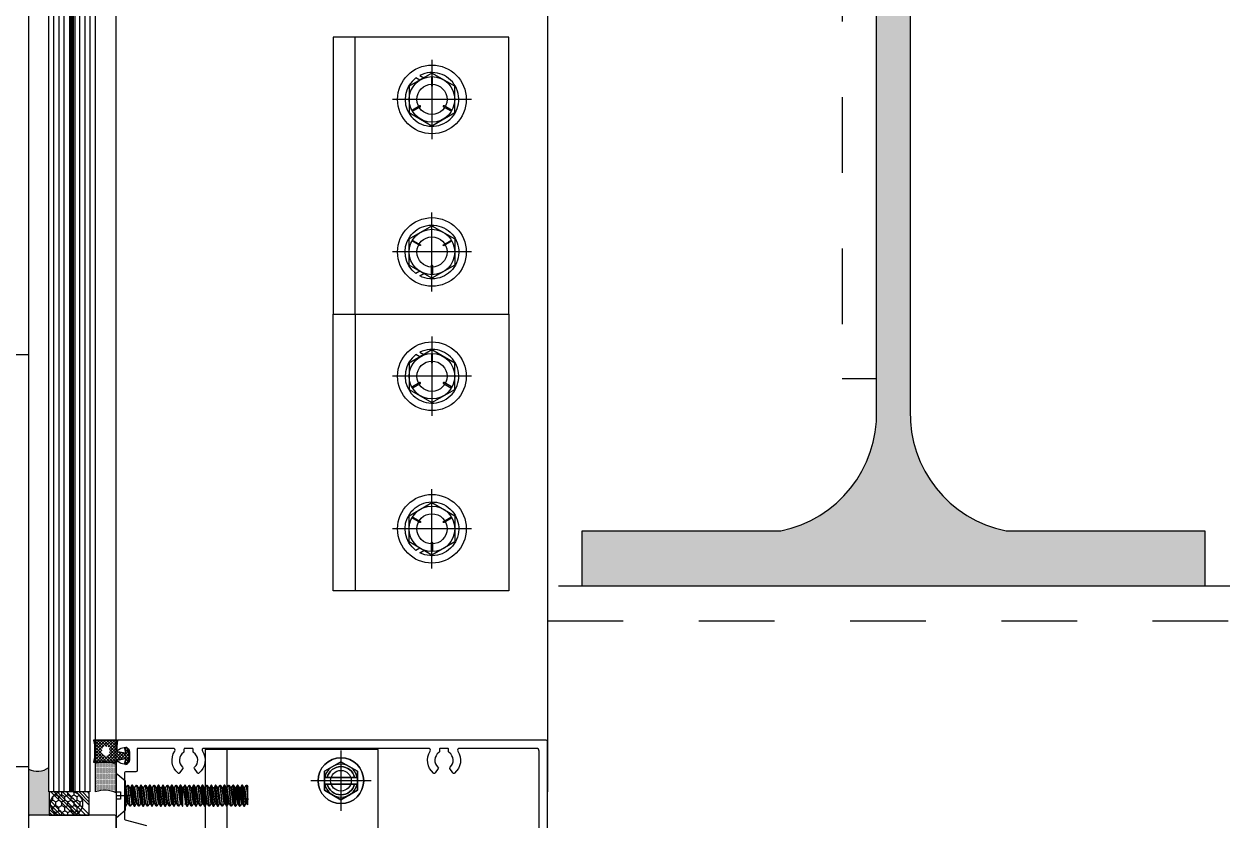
# Model space of a CAD drawing. Header units: millimetres. Extents: x -101 to 3415, y -52 to 1366.
# Drawn here: x 226.259 to 227.843, y 160.639 to 161.691 of the extents above; entities that cross this region are included whole.
import ezdxf

# ---------------------------------------------------------------- set-up
doc = ezdxf.new("R2010")
doc.units = ezdxf.units.MM
doc.set_wipeout_variables(frame=1)
doc.linetypes.add('OCULTA2', pattern=[0.30000000000000004, 0.2, -0.1])
for name, color, linetype in [('00_ARQ', 8, 'Continuous'), ('A-CANCELERIA', 2, 'Continuous'), ('A-ESTRUCTURA', 6, 'Continuous')]:
    doc.layers.add(name, color=color, linetype=linetype)

# ---------------------------------------------------------------- blocks, each defined once
blk = doc.blocks.new('A$C4DC86443')
at = {"layer": 'A-ESTRUCTURA', "color": 8, "linetype": 'OCULTA2', "ltscale": 0.1}
for points in [[(0.004850000000004684, -0.3530000000000101), (0.004850000000004684, -0.05300000000001009), (0.0148500000000098, -0.05300000000001009), (0.0148500000000098, -0.3530000000000101)], [(-0.1000000000000085, -0.413), (0.1000000000000085, -0.413), (0.1000000000000085, -0.423), (-0.1000000000000085, -0.423)]]:
    blk.add_lwpolyline(points, close=True, dxfattribs=at)
blk = doc.blocks.new('AUDIT_I_220507212152-0')
at = {"layer": 'A-CANCELERIA'}
h = blk.add_hatch(dxfattribs=at)
h.set_pattern_fill('ANSI37', color=256, scale=0.0001999999999974023, angle=-90.00000000000001, style=0)
h.set_pattern_definition([(45.00000000000001, (250.76029820871, -51.66242761455995), (0.0004490128060476256, -0.0004490128060476256), []), (315, (250.76029820871, -51.66242761455995), (-0.0004490128060476256, -0.0004490128060476256), [])])
edge = h.paths.add_edge_path()
edge.add_line((282.3270639392422, -57.14865477431705), (282.3272671392422, -57.15043277431703))
edge.add_line((282.3272671392422, -57.150432774317), (282.3272671392422, -57.15164492880733))
edge.add_arc((282.3268861392421, -57.15164492880736), 0.000380999999994682, 281.39988778879234, 359.99999999986323, ccw=False)
edge.add_line((282.3269614459573, -57.15201841227237), (282.3247601405972, -57.15246226880534))
edge.add_arc((282.3247350383588, -57.15233777431699), 0.0001269999999980112, 165.3678343818758, 281.3998877891481, ccw=False)
edge.add_line((282.3246121572853, -57.15230569251851), (282.3248936467103, -57.15122751971246))
edge.add_arc((282.32452500349, -57.151131274317), 0.0003809999999947416, 345.3678343822813, 525.3678343821576)
edge.add_line((282.3241563602696, -57.15103502892156), (282.323584139242, -57.15322677431696))
edge.add_line((282.3235841392421, -57.15322677431699), (282.3241563602697, -57.15541851971243))
edge.add_arc((282.32452500349, -57.15532227431693), 0.0003809999999951913, 194.6321656178423, 374.63216561771)
edge.add_line((282.3248936467103, -57.15522602892149), (282.3246121572854, -57.15414785611544))
edge.add_arc((282.3247350383588, -57.15411577431696), 0.0001269999999979441, 78.60011221103349, 194.6321656173303, ccw=False)
edge.add_line((282.3247601405972, -57.15399127982865), (282.3269614459573, -57.15443513636161))
edge.add_arc((282.3268861392421, -57.15480861982662), 0.0003809999999945206, 360, 438.60011221118066, ccw=False)
edge.add_line((282.3272671392422, -57.15480861982662), (282.3272671392422, -57.15500477431696))
edge.add_line((282.3272671392422, -57.15500477431694), (282.3336171404256, -57.15500477431694))
edge.add_line((282.3336171404255, -57.15500477431694), (282.3336171404255, -57.15322677984021))
edge.add_line((282.3336171392421, -57.15322677431699), (282.3336171392421, -57.15043277431703))
edge.add_line((282.3336171404255, -57.150432774317), (282.3336171404255, -57.14865477431702))
edge.add_line((282.3336171404255, -57.14865477431705), (282.3270639392421, -57.14865477431705))
edge = h.paths.add_edge_path(flags=16)
edge.add_line((282.331585139242, -57.15157577431701), (282.331585139242, -57.15208377431701))
edge.add_arc((282.330442139242, -57.15208377431698), 0.00114299999998541, 180, 360, ccw=False)
edge.add_line((282.329299139242, -57.15208377431698), (282.329299139242, -57.15157577431698))
edge.add_arc((282.330442139242, -57.15157577431701), 0.001142999999985183, 0, 180, ccw=False)

msp = doc.modelspace()

# ---------------------------------------------------------------- hatches: boundary and pattern name
at = {"layer": '00_ARQ'}
h = msp.add_hatch(dxfattribs=at)
h.set_pattern_fill('PLASTI', color=9, scale=0.2286459215875386)
h.set_pattern_definition([(0, (-3488.395460651146, -6.623347380706074), (0, 1.451901602080869), []), (0, (-3488.395460651146, -6.441859680445821), (0, 1.451901602080869), []), (0, (-3488.395460651146, -6.260371980186391), (0, 1.451901602080869), []), (0, (-3488.395460651146, -5.715908879404809), (0, 1.451901602080869), [])])
edge = h.paths.add_edge_path()
edge.add_line((226.264863185037, 169.1230504401843), (226.2648633632448, 80.53740597466133))
edge.add_line((226.2648633632448, 80.53740597466133), (213.917933543058, 80.53740597434918))
edge.add_line((213.917933543058, 80.53740597434918), (213.9179334248256, 179.9983814496445))
edge.add_line((213.9179334248256, 179.9983814496445), (255.1870279724881, 179.9983814496445))
edge.add_line((255.1870279724881, 179.9983814496445), (255.1870279724881, 163.5358751338373))
edge.add_line((255.1870279724881, 163.5358751338373), (242.2387789263361, 163.535875095341))
edge.add_line((242.2387789263361, 163.535875095341), (242.2387789263361, 175.3340046492597))
edge.add_line((242.2387789263361, 175.3340046492597), (234.0075257491843, 175.3340046492588))
edge.add_line((234.0075257491843, 175.3340046492588), (234.0075257491843, 163.535875095341))
edge.add_line((234.0075257491843, 163.535875095341), (227.23491947146, 163.5358742858918))
edge.add_line((227.23491947146, 163.5358742858918), (227.2349194471125, 163.7409483788618))
edge.add_line((227.2349194471125, 163.7409483788618), (226.9508009497627, 163.7409483788972))
edge.add_line((226.9508009497627, 163.7409483788972), (226.9508009497627, 169.1157337706937))
edge.add_line((226.9508009497627, 169.1157337706937), (227.002392721976, 169.1157337706937))
edge.add_arc((227.0023927219756, 169.1111608522638), 0.004572918429943229, 38.45059877829539, 89.99999999501449, ccw=False)
edge.add_line((227.0059739783809, 169.1140044741666), (227.1182459832772, 168.9099982576534))
edge.add_arc((227.1212533024272, 168.9116532942308), 0.003432654154160998, 208.8255805424185, 279.6250182301404)
edge.add_line((227.1218272396837, 168.9082689611255), (227.1886321916629, 168.9082689611255))
edge.add_line((227.1886321916629, 168.9082689611255), (227.1886321916629, 168.9155856306161))
edge.add_line((227.1886321916629, 168.9155856306161), (227.1253602710277, 168.9155856306161))
edge.add_arc((227.1253602710269, 168.9201585490485), 0.004572918432387496, 218.450598806381, 270.00000000997096, ccw=False)
edge.add_line((227.1217790146211, 168.9173149271424), (227.0095070097232, 169.1213211436581))
edge.add_arc((227.0064996905765, 169.119666107083), 0.003432654150171312, 28.82558053358185, 99.62501824054763)
edge.add_line((227.00592575332, 169.1230504401843), (226.264863185037, 169.1230504396803))
h = msp.add_hatch(dxfattribs=at)
h.set_pattern_fill('DOTS', color=9, scale=0.1234505390398564, style=0)
h.set_pattern_definition([(270, (359.6272153526572, 174.2029274687937), (-0.000653355720927905, -0.0003266778604639525), [0, -0.0006533557209279045])])
edge = h.paths.add_edge_path()
edge.add_line((226.2921074237062, 160.6756086080944), (226.291471508735, 160.6756114927651))
edge.add_line((226.2914715087336, 160.6756114927645), (226.2914715087336, 160.6918499937556))
edge.add_line((226.2914715087336, 160.6918499937561), (226.2914715087336, 160.7080884947472))
edge.add_ellipse((226.2764012014143, 160.7277684450925), major_axis=(-0.01752733020673052, 0.0175273302067305), ratio=0.9999999999978817, start_angle=107.25973724827799, end_angle=172.4437937231068, ccw=False)
edge.add_line((226.264863561812, 160.7058299519622), (226.2648631850356, 160.6447488556389))
edge.add_line((226.264863185037, 160.6447488556395), (226.2913798806829, 160.6447488556395))
edge.add_line((226.291379880684, 160.6447488556395), (226.2921074237065, 160.6756086080944))
h = msp.add_hatch(dxfattribs=at)
h.set_pattern_fill('DOTS', color=9, scale=0.0004572918431691373, style=0)
h.set_pattern_definition([(180, (359.6272153526572, 169.0992728426251), (-0.0003629754005155028, 0.0007259508010310053), [0, -0.0007259508010310056])])
edge = h.paths.add_edge_path()
edge.add_ellipse((226.3657652632752, 160.6793404561971), major_axis=(-0.02549881139172573, 0.02549881139172571), ratio=0.9999999999909094, start_angle=-69.66516546327114, end_angle=-51.46725378166754)
edge.add_line((226.3698269797853, 160.715171744532), (226.3617035467675, 160.715171744532))
edge.add_ellipse((226.3657652632752, 160.6793404561971), major_axis=(-0.02549881139118176, 0.02549881139118176), ratio=0.9999999999814314, start_angle=-38.53274621911055, end_angle=-24.77257608018614)
edge.add_line((226.3532973491021, 160.7131772687078), (226.3532973491021, 160.6756114927651))
edge.add_ellipse((226.3657652632752, 160.6417746802546), major_axis=(-0.02549881139106437, 0.02549881139106436), ratio=0.999999999999794, start_angle=290.33483453650695, end_angle=335.2274239205533, ccw=False)
edge.add_line((226.3808139485471, 160.6745453353644), (226.3808139485471, 160.7121111113071))
h = msp.add_hatch(dxfattribs=at)
h.set_pattern_fill('CALZAS', color=9, scale=0.1234505390398564, style=0)
h.set_pattern_definition([(135, (366.2342295572031, 154.5680367448063), (0.01662926188292936, 0.01662926188292935), [0.1234505390398564, -0.03086263475996409, 0.06172526951992818, -0.03086263475996409]), (135, (366.2363082149099, 154.5701154025139), (0.01662926188292936, 0.01662926188292935), [0.1543131737998204, -0.03086263475996409, 0.03086263475996409, -0.03086263475996409]), (135, (366.2383868726182, 154.5721940602215), (0.01662926188292936, 0.01662926188292935), [0.09258790427989226, -0.007715658689991023, 0.01543131737998205, -0.007715658689991023]), (135, (366.2419604175921, 154.5757676051961), (0.01662926188292936, 0.01662926188292935), [0.2469010780797127, -0.007715658689991023]), (135, (366.2446228457386, 154.5784300333435), (0.01662926188292936, 0.01662926188292935), [0.06172526951992818, -0.001234505390398564, 0, -0.001234505390398564, 0, -0.001234505390398564])])
h.paths.add_polyline_path([(226.3451541407119, 160.6756114927646), (226.2921074367918, 160.6756114927646), (226.291967436087, 160.644748858005), (226.3451541407119, 160.644748858005)])
h = msp.add_hatch(dxfattribs=at)
h.set_pattern_fill('HONEY', color=9, scale=0.001458077232754209, angle=90, style=0)
h.set_pattern_definition([(90, (380.9788904125732, 175.1223979929615), (0.004009172901497956, 0.00694409282099192), [0.004629395213994613, -0.009258790427989225]), (330.0000000000001, (380.9788904125732, 175.1223979929615), (0.004009174338467176, -0.006944091991357357), [0.004629395213994613, -0.009258790427989227]), (30.00000000000001, (380.9788904125732, 175.1223979929615), (0.00801834723996513, 8.296345651889533e-10), [-0.009258790427989223, 0.004629395213994612])])
edge = h.paths.add_edge_path()
edge.add_line((226.3213197484044, 160.6756114927646), (226.3089721129015, 160.6756114927646))
edge.add_arc((226.3089721129015, 160.6601801753848), 0.0154313173798073, 90, 270)
edge.add_line((226.3089721129015, 160.644748858005), (226.3213197484044, 160.644748858005))
edge.add_arc((226.3213197484044, 160.6601801753848), 0.01543131737977887, 270, 450)

# ---------------------------------------------------------------- linework, layer by layer
at = {"layer": '00_ARQ', "color": 9}
for p, q in [((226.3808139485471, 160.6708419830948), (226.4068539752637, 160.6708419830939)), ((226.5545848489521, 160.6584613158103), (226.5545848489521, 160.6824698131667))]:
    msp.add_line(p, q, dxfattribs=at)
for points in [[(226.264863185037, 169.1230504401843), (226.2648633632448, 80.53740597466133)], [(226.3808294030013, 160.6756114927646), (226.380829403003, 163.5435381830461), (226.9508009497989, 163.5435381830461), (226.9508009497989, 162.3673826611613)], [(226.2914715087929, 160.6756114927646), (226.2914715087929, 163.507183506606), (226.3189090109687, 163.507183506606), (226.3189090109687, 160.6756114927646)], [(226.2983308843368, 160.6756114927646), (226.2983308843368, 163.507183506606)], [(226.3051902598808, 160.6756114927646), (226.3051902598808, 163.507183506606)], [(226.3120496354247, 160.6756114927646), (226.3120496354263, 163.507183506606)], [(226.3532973491598, 160.6756114927646), (226.3532973491615, 163.507183506606), (226.3258598469857, 163.507183506606), (226.3258598469857, 160.6756114927646)], [(226.3327192225313, 160.6756114927646), (226.3327192225313, 163.507183506606)], [(226.3395785980736, 160.6756114927646), (226.3395785980736, 163.507183506606)], [(226.3464379736175, 160.6756114927646), (226.3464379736191, 163.507183506606)], [(226.9508009497989, 161.8808241221724), (226.9508009504693, 160.6756114927646)], [(226.7981116336705, 161.643160788984), (226.7981116336705, 161.5384786834763)], [(226.8504526864235, 161.5908197362301), (226.7457705809157, 161.5908197362301)], [(226.7981116336705, 161.3368546211826), (226.7981116336705, 161.4415367266903)], [(226.8504526864235, 161.3891956739356), (226.7457705809157, 161.3891956739356)], [(226.7981116336705, 161.2773273144532), (226.7981116336705, 161.1726452089455)], [(226.8504526864235, 161.2249862616993), (226.7457705809157, 161.2249862616993)], [(226.7981116336705, 160.971021146651), (226.7981116336705, 161.0757032521587)], [(226.8504526864235, 161.023362199404), (226.7457705809157, 161.023362199404)], [(226.5272806697327, 160.4664049818484), (226.5272806697327, 160.7316342508868)], [(226.6778001727741, 160.7303616206443), (226.6778001727741, 160.6505943493584)], [(226.7176838084188, 160.6904779850021), (226.6379165371329, 160.6904779850021)], [(226.6995786968063, 160.6948336898076), (226.6560216487437, 160.6948336898076)], [(226.6995786968063, 160.6861222801951), (226.6560216487437, 160.6861222801951)], [(226.3939323965408, 160.6815888481019), (226.3932064457384, 160.6815888481019)], [(226.3935694211405, 160.6569516589097), (226.3953842981419, 160.6600951180876), (226.3932064457384, 160.6762154155987)], [(226.395747273544, 160.6847323072798), (226.3986510767464, 160.6569516589097)], [(226.3993770275471, 160.6569516589097), (226.3964732243446, 160.6847323072798)], [(226.3982881013478, 160.6815888481019), (226.3997400029491, 160.6815888481019)], [(226.4044586831548, 160.6569516589097), (226.4015548799506, 160.6847323072798)], [(226.4051846339571, 160.6569516589097), (226.4022808307529, 160.6847323072798)], [(226.4055476093557, 160.6815888481019), (226.4040957077561, 160.6815888481019)], [(226.4073624863606, 160.6847323072798), (226.4102662895648, 160.6569516589097)], [(226.4109922403637, 160.6569516589097), (226.4080884371613, 160.6847323072798)], [(226.4099033141628, 160.6815888481019), (226.4113552157658, 160.6815888481019)], [(226.4160738959731, 160.6569516589097), (226.4131700927672, 160.6847323072798)], [(226.4167998467738, 160.6569516589097), (226.4138960435679, 160.6847323072798)], [(226.4171628221741, 160.6815888481019), (226.4157109205728, 160.6815888481019)], [(226.4189776991756, 160.6847323072798), (226.4218815023797, 160.6569516589097)], [(226.4226074531821, 160.6569516589097), (226.4197036499779, 160.6847323072798)], [(226.4215185269794, 160.6815888481019), (226.4229704285824, 160.6815888481019)], [(226.4276891087881, 160.6569516589097), (226.4247853055856, 160.6847323072798)], [(226.4284150595904, 160.6569516589097), (226.4255112563862, 160.6847323072798)], [(226.4287780349907, 160.6815888481019), (226.4273261333894, 160.6815888481019)], [(226.4305929119939, 160.6847323072798), (226.4334967151964, 160.6569516589097)], [(226.4342226659987, 160.6569516589097), (226.4313188627946, 160.6847323072798)], [(226.4331337397961, 160.6815888481019), (226.4345856413991, 160.6815888481019)], [(226.4393043216064, 160.6569516589097), (226.4364005184005, 160.6847323072798)], [(226.4400302724054, 160.6569516589097), (226.4371264692029, 160.6847323072798)], [(226.4389413462061, 160.6815888481019), (226.4403932478057, 160.6815888481019)], [(226.4451119280147, 160.6569516589097), (226.4422081248089, 160.6847323072798)], [(226.4458378788137, 160.6569516589097), (226.4429340756112, 160.6847323072798)], [(226.446200854214, 160.6815888481019), (226.4447489526144, 160.6815888481019)], [(226.4480157312156, 160.6847323072798), (226.4509195344215, 160.6569516589097)], [(226.451645485222, 160.6569516589097), (226.4487416820195, 160.6847323072798)], [(226.4505565590212, 160.6815888481019), (226.4520084606223, 160.6815888481019)], [(226.4567271408298, 160.6569516589097), (226.4538233376256, 160.6847323072798)], [(226.4574530916303, 160.6569516589097), (226.4545492884262, 160.6847323072798)], [(226.4578160670306, 160.6815888481019), (226.4563641654295, 160.6815888481019)], [(226.4596309440356, 160.6847323072798), (226.4625347472381, 160.6569516589097)], [(226.4632606980387, 160.6569516589097), (226.4603568948345, 160.6847323072798)], [(226.4621717718378, 160.6815888481019), (226.4636236734407, 160.6815888481019)], [(226.4687053290468, 160.6762154155979), (226.4679793782444, 160.6815888481019), (226.4661645012428, 160.6847323072798), (226.4654385504423, 160.6847323072798), (226.4636236734407, 160.6815888481019), (226.4665274766431, 160.6600951180876), (226.4683423536464, 160.6569516589097), (226.4687053290468, 160.6569516589097)], [(226.4683423536464, 160.6569516589097), (226.4654385504423, 160.6847323072798)], [(226.4687053290468, 160.6604242399557), (226.4661645012428, 160.6847323072798)], [(226.4687053290468, 160.6569516589097), (226.4687053290468, 160.6815888481019), (226.4679793782444, 160.6815888481019)], [(226.4679793782444, 160.6815888481019), (226.469431279849, 160.6815888481019)], [(226.4741499600548, 160.6569516589097), (226.4712461568506, 160.6847323072798)], [(226.4748759108553, 160.6569516589097), (226.4719721076528, 160.6847323072798)], [(226.4752388862556, 160.6815888481019), (226.4737869846545, 160.6815888481019)], [(226.4770537632572, 160.6847323072798), (226.4799575664631, 160.6569516589097)], [(226.4806835172637, 160.6569516589097), (226.4777797140596, 160.6847323072798)], [(226.4795945910628, 160.6815888481019), (226.4810464926639, 160.6815888481019)], [(226.485765172873, 160.6569516589097), (226.4828613696673, 160.6847323072798)], [(226.4864911236721, 160.6569516589097), (226.4835873204695, 160.6847323072798)], [(226.4868540990723, 160.6815888481019), (226.4854021974711, 160.6815888481019)], [(226.4886689760756, 160.6847323072798), (226.4915727792797, 160.6569516589097)], [(226.4922987300804, 160.6569516589097), (226.4893949268762, 160.6847323072798)], [(226.4912098038777, 160.6815888481019), (226.4926617054807, 160.6815888481019)], [(226.4973803856864, 160.6569516589097), (226.4944765824839, 160.6847323072798)], [(226.4981063364903, 160.6569516589097), (226.4952025332846, 160.6847323072798)], [(226.498469311889, 160.6815888481019), (226.497017410286, 160.6815888481019)], [(226.5002841888922, 160.6847323072798), (226.5031879920947, 160.6569516589097)], [(226.503913942897, 160.6569516589097), (226.5010101396929, 160.6847323072798)], [(226.5028250166961, 160.6815888481019), (226.504276918299, 160.6815888481019)], [(226.508995598503, 160.6569516589097), (226.5060917953006, 160.6847323072798)], [(226.5097215493054, 160.6569516589097), (226.5068177461012, 160.6847323072798)], [(226.5086326231027, 160.6815888481019), (226.5100845247057, 160.6815888481019)], [(226.5148032049113, 160.6569516589097), (226.5118994017072, 160.6847323072798)], [(226.5155291557137, 160.6569516589097), (226.5126253525095, 160.6847323072798)], [(226.515892131114, 160.6815888481019), (226.5144402295127, 160.6815888481019)], [(226.5177070081172, 160.6847323072798), (226.5206108113214, 160.6569516589097)], [(226.521336762122, 160.6569516589097), (226.5184329589179, 160.6847323072798)], [(226.5202478359193, 160.6815888481019), (226.5216997375223, 160.6815888481019)], [(226.5264184177297, 160.6569516589097), (226.5235146145255, 160.6847323072798)], [(226.5271443685303, 160.6569516589097), (226.5242405653262, 160.6847323072798)], [(226.5275073439307, 160.6815888481019), (226.5260554423277, 160.6815888481019)], [(226.5293222209339, 160.6847323072798), (226.5322260241363, 160.6569516589097)], [(226.5329519749387, 160.6569516589097), (226.5300481717328, 160.6847323072798)], [(226.5318630487377, 160.6815888481019), (226.5333149503406, 160.6815888481019)], [(226.5333149503406, 160.6815888481019), (226.5318630487377, 160.6815888481019)], [(226.538396605945, 160.6762154155979), (226.5376706551443, 160.6815888481019), (226.5358557781428, 160.6847323072798), (226.5351298273422, 160.6847323072798), (226.5333149503406, 160.6815888481019), (226.5362187535414, 160.6600951180876), (226.5380336305446, 160.6569516589097), (226.538396605945, 160.6569516589097)], [(226.5380336305446, 160.6569516589097), (226.5351298273422, 160.6847323072798)], [(226.5351298273422, 160.6847323072798), (226.5380336305446, 160.6569516589097)], [(226.538396605945, 160.6604242399557), (226.5358557781428, 160.6847323072798)], [(226.538759581347, 160.6569516589097), (226.5358557781428, 160.6847323072798)], [(226.538396605945, 160.6569516589097), (226.538396605945, 160.6815888481019), (226.5376706551443, 160.6815888481019)], [(226.5376706551443, 160.6815888481019), (226.5391225567473, 160.6815888481019)], [(226.5391225567473, 160.6815888481019), (226.5376706551443, 160.6815888481019)], [(226.5442042123533, 160.6762154155979), (226.5434782615527, 160.6815888481019), (226.5416633845495, 160.6847323072798), (226.5409374337505, 160.6847323072798), (226.5391225567473, 160.6815888481019), (226.5420263599498, 160.6600951180876), (226.543841236953, 160.6569516589097), (226.5442042123533, 160.6569516589097)], [(226.543841236953, 160.6569516589097), (226.5409374337505, 160.6847323072798)], [(226.5409374337505, 160.6847323072798), (226.543841236953, 160.6569516589097)], [(226.5442042123533, 160.6604242399557), (226.5416633845495, 160.6847323072798)], [(226.5445671877536, 160.6569516589097), (226.5416633845495, 160.6847323072798)], [(226.5442042123533, 160.6569516589097), (226.5442042123533, 160.6815888481019), (226.5434782615527, 160.6815888481019)], [(226.5434782615527, 160.6815888481019), (226.5449301631556, 160.6815888481019)], [(226.5496488433613, 160.6569516589097), (226.5467450401588, 160.6847323072798)], [(226.5503747941636, 160.6569516589097), (226.5474709909595, 160.6847323072798)], [(226.5507377695623, 160.6815888481019), (226.5492858679611, 160.6815888481019)], [(226.5545848489521, 160.6584613158103), (226.5536415727681, 160.6600951180876), (226.5507377695623, 160.6815888481019), (226.5525526465655, 160.6847323072798), (226.5532785973678, 160.6847323072798), (226.5545848489521, 160.6824698131667)], [(226.5525526465655, 160.6847323072798), (226.5545848489521, 160.6652902528661)], [(226.5545848489521, 160.6722354149583), (226.5532785973678, 160.6847323072798)], [(226.3935694211405, 160.6569516589097), (226.3932064457384, 160.6604242399557)], [(226.3932064457384, 160.6569516589097), (226.3935694211405, 160.6569516589097)], [(226.3968361997449, 160.6600951180876), (226.3953842981419, 160.6600951180876)], [(226.4011919045503, 160.6600951180876), (226.4026438061533, 160.6600951180876)], [(226.4084514125616, 160.6600951180876), (226.4069995109586, 160.6600951180876)], [(226.4128071173669, 160.6600951180876), (226.4142590189715, 160.6600951180876)], [(226.4200666253782, 160.6600951180876), (226.4186147237752, 160.6600951180876)], [(226.4235579317126, 160.6664933296954), (226.4244223301853, 160.6600951180876), (226.4235579317126, 160.6585979360172)], [(226.4244223301853, 160.6600951180876), (226.4258742317849, 160.6600951180876)], [(226.4316818381949, 160.6600951180876), (226.4302299365919, 160.6600951180876)], [(226.4360375430003, 160.6600951180876), (226.4374894446032, 160.6600951180876)], [(226.4418451494087, 160.6600951180876), (226.4432970510115, 160.6600951180876)], [(226.4491046574199, 160.6600951180876), (226.447652755817, 160.6600951180876)], [(226.4534603622253, 160.6600951180876), (226.4549122638282, 160.6600951180876)], [(226.4607198702348, 160.6600951180876), (226.4592679686336, 160.6600951180876)], [(226.465075575042, 160.6600951180876), (226.4665274766431, 160.6600951180876)], [(226.4708831814503, 160.6600951180876), (226.4723350830515, 160.6600951180876)], [(226.4781426894615, 160.6600951180876), (226.4766907878586, 160.6600951180876)], [(226.4824983942669, 160.6600951180876), (226.4839502958681, 160.6600951180876)], [(226.4897579022781, 160.6600951180876), (226.4883060006753, 160.6600951180876)], [(226.4932492086109, 160.6664933296954), (226.4941136070836, 160.6600951180876), (226.4932492086109, 160.6585979360172)], [(226.4941136070836, 160.6600951180876), (226.4955655086849, 160.6600951180876)], [(226.5013731150932, 160.6600951180876), (226.4999212134919, 160.6600951180876)], [(226.5057288199002, 160.6600951180876), (226.5071807215015, 160.6600951180876)], [(226.5115364263086, 160.6600951180876), (226.5129883279099, 160.6600951180876)], [(226.5187959343182, 160.6600951180876), (226.5173440327169, 160.6600951180876)], [(226.5231516391235, 160.6600951180876), (226.5246035407265, 160.6600951180876)], [(226.5304111471348, 160.6600951180876), (226.5289592455318, 160.6600951180876)], [(226.5347668519419, 160.6600951180876), (226.5362187535414, 160.6600951180876)], [(226.5362187535414, 160.6600951180876), (226.5347668519419, 160.6600951180876)], [(226.5405744583485, 160.6600951180876), (226.5420263599498, 160.6600951180876)], [(226.5420263599498, 160.6600951180876), (226.5405744583485, 160.6600951180876)], [(226.5463820647568, 160.6600951180876), (226.5478339663598, 160.6600951180876)], [(226.5536415727681, 160.6600951180876), (226.5521896711653, 160.6600951180876)]]:
    msp.add_lwpolyline(points, dxfattribs=at)
at = {"layer": '00_ARQ', "color": 9, "const_width": 0.004572918431750771}
msp.add_lwpolyline([(226.3224731205188, 160.6756114927646), (226.3224731205204, 163.5038883137051)], dxfattribs=at)
at = {"layer": '00_ARQ', "color": 9}
for points in [[(226.6674404894848, 161.3070909678171), (226.8997447458146, 161.3070909678171), (226.8997447458146, 161.6729244423487), (226.6674404894848, 161.6729244423487)], [(226.6674404894848, 161.3070909678171), (226.6964785215264, 161.3070909678171), (226.6964785215264, 161.6729244423487), (226.6674404894848, 161.6729244423487)], [(226.7981116336705, 161.6255455466932), (226.7680381996435, 161.6081826414613), (226.7680381996435, 161.573456830999), (226.7981116336705, 161.5560939257679), (226.8281850676958, 161.573456830999), (226.8281850676958, 161.6081826414613)], [(226.7981116336705, 161.3544698634742), (226.7680381996435, 161.3718327687045), (226.7680381996435, 161.4065585791668), (226.7981116336705, 161.4239214843979), (226.8281850676958, 161.4065585791668), (226.8281850676958, 161.3718327687045)], [(226.6674404894848, 161.3070909678171), (226.8997447458146, 161.3070909678171), (226.8997447458146, 160.9412574932863), (226.6674404894848, 160.9412574932863)], [(226.6674404894848, 161.3070909678171), (226.6964785215264, 161.3070909678171), (226.6964785215264, 160.9412574932863), (226.6674404894848, 160.9412574932863)], [(226.7981116336705, 161.2597120721616), (226.7680381996435, 161.2423491669305), (226.7680381996435, 161.2076233564674), (226.7981116336705, 161.1902604512363), (226.8281850676958, 161.2076233564674), (226.8281850676958, 161.2423491669305)], [(226.7981116336705, 160.9886363889426), (226.7680381996435, 161.0059992941729), (226.7680381996435, 161.0407251046351), (226.7981116336705, 161.0580880098671), (226.8281850676958, 161.0407251046351), (226.8281850676958, 161.0059992941729)], [(226.4982426376927, 160.4664049818484), (226.7268885592772, 160.4664049818484), (226.7268885592772, 160.7316342508868), (226.4982426376927, 160.7316342508868)], [(226.6995786968063, 160.7030518217131), (226.6778001727741, 160.7156256584249), (226.6560216487437, 160.7030518217131), (226.6560216487437, 160.6779041482895), (226.6778001727741, 160.6653303115777), (226.6995786968063, 160.6779041482895)], [(226.6995786968063, 160.7030518217131), (226.6995786968063, 160.6779041482895), (226.6778001727741, 160.6653303115777), (226.6560216487437, 160.6779041482895), (226.6560216487437, 160.7030518217131), (226.6778001727741, 160.7156256584249)], [(226.3808139485471, 160.6756219462972), (226.3864790901215, 160.6756219462972), (226.3864790901215, 160.6660620198923), (226.3808139485471, 160.6660620198923), (226.3808139485471, 160.6414540611812), (226.3932064457384, 160.6518526010048), (226.3932064457384, 160.6898313651839), (226.3808139485471, 160.7002299050067)], [(226.6995786968063, 160.6948336898076), (226.6560216487437, 160.6948336898076), (226.6560216487437, 160.6861222801951), (226.6995786968063, 160.6861222801951)], [(226.3451541407119, 160.6756114927646), (226.2921074367918, 160.6756114927646), (226.291967436087, 160.644748858005), (226.3451541407119, 160.644748858005)], [(226.395747273544, 160.6847323072798), (226.3964732243446, 160.6847323072798), (226.3982881013478, 160.6815888481019), (226.4011919045503, 160.6600951180876), (226.3993770275471, 160.6569516589097), (226.3986510767464, 160.6569516589097), (226.3968361997449, 160.6600951180876), (226.3939323965408, 160.6815888481019)], [(226.4051846339571, 160.6569516589097), (226.4069995109586, 160.6600951180876), (226.4040957077561, 160.6815888481019), (226.4022808307529, 160.6847323072798), (226.4015548799506, 160.6847323072798), (226.3997400029491, 160.6815888481019), (226.4026438061533, 160.6600951180876), (226.4044586831548, 160.6569516589097)], [(226.4073624863606, 160.6847323072798), (226.4080884371613, 160.6847323072798), (226.4099033141628, 160.6815888481019), (226.4128071173669, 160.6600951180876), (226.4109922403637, 160.6569516589097), (226.4102662895648, 160.6569516589097), (226.4084514125616, 160.6600951180876), (226.4055476093557, 160.6815888481019)], [(226.4167998467738, 160.6569516589097), (226.4186147237752, 160.6600951180876), (226.4157109205728, 160.6815888481019), (226.4138960435679, 160.6847323072798), (226.4131700927672, 160.6847323072798), (226.4113552157658, 160.6815888481019), (226.4142590189715, 160.6600951180876), (226.4160738959731, 160.6569516589097)], [(226.4189776991756, 160.6847323072798), (226.4197036499779, 160.6847323072798), (226.4215185269794, 160.6815888481019), (226.4244223301853, 160.6600951180876), (226.4226074531821, 160.6569516589097), (226.4218815023797, 160.6569516589097), (226.4200666253782, 160.6600951180876), (226.4171628221741, 160.6815888481019)], [(226.4284150595904, 160.6569516589097), (226.4302299365919, 160.6600951180876), (226.4273261333894, 160.6815888481019), (226.4255112563862, 160.6847323072798), (226.4247853055856, 160.6847323072798), (226.4229704285824, 160.6815888481019), (226.4258742317849, 160.6600951180876), (226.4276891087881, 160.6569516589097)], [(226.4305929119939, 160.6847323072798), (226.4313188627946, 160.6847323072798), (226.4331337397961, 160.6815888481019), (226.4360375430003, 160.6600951180876), (226.4342226659987, 160.6569516589097), (226.4334967151964, 160.6569516589097), (226.4316818381949, 160.6600951180876), (226.4287780349907, 160.6815888481019)], [(226.4400302724054, 160.6569516589097), (226.4418451494087, 160.6600951180876), (226.4389413462061, 160.6815888481019), (226.4371264692029, 160.6847323072798), (226.4364005184005, 160.6847323072798), (226.4345856413991, 160.6815888481019), (226.4374894446032, 160.6600951180876), (226.4393043216064, 160.6569516589097)], [(226.4458378788137, 160.6569516589097), (226.447652755817, 160.6600951180876), (226.4447489526144, 160.6815888481019), (226.4429340756112, 160.6847323072798), (226.4422081248089, 160.6847323072798), (226.4403932478057, 160.6815888481019), (226.4432970510115, 160.6600951180876), (226.4451119280147, 160.6569516589097)], [(226.4480157312156, 160.6847323072798), (226.4487416820195, 160.6847323072798), (226.4505565590212, 160.6815888481019), (226.4534603622253, 160.6600951180876), (226.451645485222, 160.6569516589097), (226.4509195344215, 160.6569516589097), (226.4491046574199, 160.6600951180876), (226.446200854214, 160.6815888481019)], [(226.4574530916303, 160.6569516589097), (226.4592679686336, 160.6600951180876), (226.4563641654295, 160.6815888481019), (226.4545492884262, 160.6847323072798), (226.4538233376256, 160.6847323072798), (226.4520084606223, 160.6815888481019), (226.4549122638282, 160.6600951180876), (226.4567271408298, 160.6569516589097)], [(226.4596309440356, 160.6847323072798), (226.4603568948345, 160.6847323072798), (226.4621717718378, 160.6815888481019), (226.465075575042, 160.6600951180876), (226.4632606980387, 160.6569516589097), (226.4625347472381, 160.6569516589097), (226.4607198702348, 160.6600951180876), (226.4578160670306, 160.6815888481019)], [(226.4748759108553, 160.6569516589097), (226.4766907878586, 160.6600951180876), (226.4737869846545, 160.6815888481019), (226.4719721076528, 160.6847323072798), (226.4712461568506, 160.6847323072798), (226.469431279849, 160.6815888481019), (226.4723350830515, 160.6600951180876), (226.4741499600548, 160.6569516589097)], [(226.4770537632572, 160.6847323072798), (226.4777797140596, 160.6847323072798), (226.4795945910628, 160.6815888481019), (226.4824983942669, 160.6600951180876), (226.4806835172637, 160.6569516589097), (226.4799575664631, 160.6569516589097), (226.4781426894615, 160.6600951180876), (226.4752388862556, 160.6815888481019)], [(226.4864911236721, 160.6569516589097), (226.4883060006753, 160.6600951180876), (226.4854021974711, 160.6815888481019), (226.4835873204695, 160.6847323072798), (226.4828613696673, 160.6847323072798), (226.4810464926639, 160.6815888481019), (226.4839502958681, 160.6600951180876), (226.485765172873, 160.6569516589097)], [(226.4886689760756, 160.6847323072798), (226.4893949268762, 160.6847323072798), (226.4912098038777, 160.6815888481019), (226.4941136070836, 160.6600951180876), (226.4922987300804, 160.6569516589097), (226.4915727792797, 160.6569516589097), (226.4897579022781, 160.6600951180876), (226.4868540990723, 160.6815888481019)], [(226.4981063364903, 160.6569516589097), (226.4999212134919, 160.6600951180876), (226.497017410286, 160.6815888481019), (226.4952025332846, 160.6847323072798), (226.4944765824839, 160.6847323072798), (226.4926617054807, 160.6815888481019), (226.4955655086849, 160.6600951180876), (226.4973803856864, 160.6569516589097)], [(226.5002841888922, 160.6847323072798), (226.5010101396929, 160.6847323072798), (226.5028250166961, 160.6815888481019), (226.5057288199002, 160.6600951180876), (226.503913942897, 160.6569516589097), (226.5031879920947, 160.6569516589097), (226.5013731150932, 160.6600951180876), (226.498469311889, 160.6815888481019)], [(226.5097215493054, 160.6569516589097), (226.5115364263086, 160.6600951180876), (226.5086326231027, 160.6815888481019), (226.5068177461012, 160.6847323072798), (226.5060917953006, 160.6847323072798), (226.504276918299, 160.6815888481019), (226.5071807215015, 160.6600951180876), (226.508995598503, 160.6569516589097)], [(226.5155291557137, 160.6569516589097), (226.5173440327169, 160.6600951180876), (226.5144402295127, 160.6815888481019), (226.5126253525095, 160.6847323072798), (226.5118994017072, 160.6847323072798), (226.5100845247057, 160.6815888481019), (226.5129883279099, 160.6600951180876), (226.5148032049113, 160.6569516589097)], [(226.5177070081172, 160.6847323072798), (226.5184329589179, 160.6847323072798), (226.5202478359193, 160.6815888481019), (226.5231516391235, 160.6600951180876), (226.521336762122, 160.6569516589097), (226.5206108113214, 160.6569516589097), (226.5187959343182, 160.6600951180876), (226.515892131114, 160.6815888481019)], [(226.5271443685303, 160.6569516589097), (226.5289592455318, 160.6600951180876), (226.5260554423277, 160.6815888481019), (226.5242405653262, 160.6847323072798), (226.5235146145255, 160.6847323072798), (226.5216997375223, 160.6815888481019), (226.5246035407265, 160.6600951180876), (226.5264184177297, 160.6569516589097)], [(226.5293222209339, 160.6847323072798), (226.5300481717328, 160.6847323072798), (226.5318630487377, 160.6815888481019), (226.5347668519419, 160.6600951180876), (226.5329519749387, 160.6569516589097), (226.5322260241363, 160.6569516589097), (226.5304111471348, 160.6600951180876), (226.5275073439307, 160.6815888481019)], [(226.5351298273422, 160.6847323072798), (226.5358557781428, 160.6847323072798), (226.5376706551443, 160.6815888481019), (226.5405744583485, 160.6600951180876), (226.538759581347, 160.6569516589097), (226.5380336305446, 160.6569516589097), (226.5362187535414, 160.6600951180876), (226.5333149503406, 160.6815888481019)], [(226.5409374337505, 160.6847323072798), (226.5416633845495, 160.6847323072798), (226.5434782615527, 160.6815888481019), (226.5463820647568, 160.6600951180876), (226.5445671877536, 160.6569516589097), (226.543841236953, 160.6569516589097), (226.5420263599498, 160.6600951180876), (226.5391225567473, 160.6815888481019)], [(226.5503747941636, 160.6569516589097), (226.5521896711653, 160.6600951180876), (226.5492858679611, 160.6815888481019), (226.5474709909595, 160.6847323072798), (226.5467450401588, 160.6847323072798), (226.5449301631556, 160.6815888481019), (226.5478339663598, 160.6600951180876), (226.5496488433613, 160.6569516589097)]]:
    msp.add_lwpolyline(points, close=True, dxfattribs=at)
for points in [[(226.7822118655847, 161.6163658113089), (226.7770122229114, 161.6193678264065, 23.87329820484328), (226.7820655150335, 161.622485185284), (226.7874382236269, 161.6193832505313)], [(226.7988085464395, 161.6088795542303), (226.7988085464395, 161.6201962574889, 0.9999999999999999), (226.797414720903, 161.6201962574889), (226.797414720903, 161.6088795542303, 0.9999999999999999)], [(226.7821229161092, 161.5823933713924), (226.7723223636025, 161.5767350197627, 0.9999999999999999), (226.7730192763715, 161.5755279314388), (226.78281982888, 161.5811862830676, 0.9999999999999999)], [(226.813403438461, 161.5811862830676), (226.8232039909694, 161.5755279314388, 0.9999999999999999), (226.8239009037385, 161.5767350197627), (226.8141003512301, 161.5823933713924, 0.9999999999999999)], [(226.7822118655847, 161.3636495988577), (226.7770122229114, 161.3606475837601, -23.87329820484328), (226.7820655150335, 161.3575302248818), (226.7874382236269, 161.3606321596353)], [(226.7821229161092, 161.3976220387742), (226.7723223636025, 161.4032803904022, -0.9999999999999999), (226.7730192763715, 161.404487478727), (226.78281982888, 161.3988291270981, -0.9999999999999999)], [(226.813403438461, 161.3988291270981), (226.8232039909694, 161.404487478727, -0.9999999999999999), (226.8239009037385, 161.4032803904022), (226.8141003512301, 161.3976220387742, -0.9999999999999999)], [(226.7988085464395, 161.3711358559363), (226.7988085464395, 161.3598191526777, -0.9999999999999999), (226.797414720903, 161.3598191526777), (226.797414720903, 161.3711358559363, -0.9999999999999999)], [(226.7822118655847, 161.2505323367773), (226.7770122229114, 161.2535343518749, 23.87329820484328), (226.7820655150335, 161.2566517107532), (226.7874382236269, 161.2535497759996)], [(226.7988085464395, 161.2430460796987), (226.7988085464395, 161.2543627829573, 0.9999999999999999), (226.797414720903, 161.2543627829573), (226.797414720903, 161.2430460796987, 0.9999999999999999)], [(226.7821229161092, 161.2165598968616), (226.7723223636025, 161.2109015452319, 0.9999999999999999), (226.7730192763715, 161.2096944569071), (226.78281982888, 161.2153528085369, 0.9999999999999999)], [(226.813403438461, 161.2153528085369), (226.8232039909694, 161.2096944569071, 0.9999999999999999), (226.8239009037385, 161.2109015452319), (226.8141003512301, 161.2165598968616, 0.9999999999999999)], [(226.7822118655847, 160.9978161243261), (226.7770122229114, 160.9948141092285, -23.87329820484328), (226.7820655150335, 160.9916967503502), (226.7874382236269, 160.9947986851037)], [(226.7821229161092, 161.0317885642425), (226.7723223636025, 161.0374469158714, -0.9999999999999999), (226.7730192763715, 161.0386540041962), (226.78281982888, 161.0329956525665, -0.9999999999999999)], [(226.813403438461, 161.0329956525665), (226.8232039909694, 161.0386540041962, -0.9999999999999999), (226.8239009037385, 161.0374469158714), (226.8141003512301, 161.0317885642425, -0.9999999999999999)], [(226.7988085464395, 161.0053023814046), (226.7988085464395, 160.993985678146, -0.9999999999999999), (226.797414720903, 160.993985678146), (226.797414720903, 161.0053023814046, -0.9999999999999999)], [(226.3827926196451, 160.7177766524366), (226.3928590095005, 160.719806372157, -0.5544918979837626), (226.3935357251145, 160.7190903615694), (226.3922484969346, 160.7141599652716, 0.9999999999999999), (226.3956200476898, 160.7132797205867), (226.3982367677721, 160.7233023935026), (226.3956200476898, 160.7333250664193, 0.9999999999999999), (226.3922484969346, 160.7324448217336), (226.3935357251145, 160.7275144254366, -0.5544918979855612), (226.3928590095005, 160.7267984148482), (226.3827926196451, 160.7288281345686, -0.357068155508864), (226.3813947091883, 160.7305360439904), (226.3813947091883, 160.7360791276008), (226.3823239262132, 160.7442097765721), (226.3506143952264, 160.7442097765721), (226.3523566771466, 160.7360791276008), (226.3523566771466, 160.7233023935026), (226.3506143952264, 160.7151717445313), (226.3813947091883, 160.7151717445313), (226.3813947091883, 160.7160687430148, -0.3570681555088639)], [(226.3823239262132, 160.7442097765721), (226.3813947091883, 160.7360791276008), (226.3813947091883, 160.7305360439904, 0.3570681555088641), (226.3827926196451, 160.7288281345686), (226.3928590095005, 160.7267984148482, 0.5544918979855613), (226.3935357251145, 160.7275144254366), (226.3922484969346, 160.7324448217336, -1), (226.3956200476898, 160.7333250664193), (226.3982367677721, 160.7233023935026), (226.3956200476898, 160.7132797205867, -1), (226.3922484969346, 160.7141599652716), (226.3935357251145, 160.7190903615694, 0.5544918979837625), (226.3928590095005, 160.719806372157), (226.3827926196451, 160.7177766524366, 0.3570681555088639), (226.3813947091883, 160.7160687430148), (226.3813947091883, 160.7151717445313), (226.3523566717355, 160.7151717445313), (226.3523566717355, 160.723302368245), (226.3523566771466, 160.7233023935026), (226.3523566771466, 160.7360791276008), (226.3523566717355, 160.7360791276008), (226.3523566717355, 160.7442097765721)], [(226.6476006194519, 160.6904779850021, 1), (226.7079997260981, 160.6904779850021, 1)], [(226.6564616642838, 160.6948336898076), (226.659686085098, 160.6948336898076, -0.788044628104736), (226.695914260452, 160.6948336898076), (226.6991386812662, 160.6948336898076, 0.8164965809277714)], [(226.6564616642838, 160.6948336898076), (226.659686085098, 160.6948336898076, -0.7880446281047175), (226.695914260452, 160.6948336898076), (226.6991386812662, 160.6948336898076, 0.8164965809277711)], [(226.659686085098, 160.6948336898076), (226.695914260452, 160.6948336898076, 0.7880446281047175)], [(226.659686085098, 160.6948336898076), (226.695914260452, 160.6948336898076, 0.7880446281047363)], [(226.659686085098, 160.6861222801951), (226.6564616642838, 160.6861222801951, 0.8164965809277903), (226.6991386812662, 160.6861222801951), (226.695914260452, 160.6861222801951, -0.7880446281047366)], [(226.6991386812662, 160.6861222801951), (226.695914260452, 160.6861222801951, -0.7880446281047175), (226.659686085098, 160.6861222801951), (226.6564616642838, 160.6861222801951, 0.8164965809277903)], [(226.695914260452, 160.6861222801951), (226.659686085098, 160.6861222801951, 0.7880446281047175)], [(226.695914260452, 160.6861222801951), (226.659686085098, 160.6861222801951, 0.7880446281047363)], [(226.3213197484044, 160.6756114927646), (226.3089721129015, 160.6756114927646, 1), (226.3089721129015, 160.644748858005), (226.3213197484044, 160.644748858005, 1)]]:
    msp.add_lwpolyline(points, format="xyb", close=True, dxfattribs=at)
for points in [[(226.9508009497989, 160.4555671651653), (226.9508009497989, 160.7424720675699, 0.4142135623730611), (226.9490632407942, 160.7442097765737), (226.383100407763, 160.7442097765737, 0.4142135623661009), (226.3808139485471, 160.7419233173579), (226.3808139485471, 160.7323622594996, 0.6693764950696606), (226.3837922817631, 160.7311343655733, -0.1997729274168758), (226.3912085895334, 160.7342206935502), (226.3924291613638, 160.7342206935502, -0.4142135623728854), (226.3982367677721, 160.7284130871427), (226.3982367677721, 160.7181916998641, -0.4142135623730951), (226.3924291613638, 160.712384093455), (226.3912085895334, 160.712384093455, -0.1997729274166992), (226.3837922817631, 160.7154704214319, 0.66937649506806), (226.3808139485471, 160.7142425275064), (226.3808139485471, 160.6281951356237, 0.414213562393296)], [(226.939838749734, 160.4684064070235), (226.939838749734, 160.7296328257232, 0.4142135623687304), (226.9362089957292, 160.7332625797288), (226.8343395850044, 160.7332625797304, 0.5970487495917217), (226.8323112051625, 160.72949811434, -0.3856128826082559), (226.8278171990338, 160.7004919162009, -0.4340307394782364), (226.8258320155122, 160.7007672771645), (226.8218018575537, 160.7064849756671, -0.3846867488488713), (226.8220228920362, 160.7083104922053, 0.496295237586124), (226.8207433486107, 160.7276117397628, -0.2519731040391186), (226.8201272560855, 160.7287566566155), (226.8201272560855, 160.7318907042092, 0.4142135623731348), (226.8187553805576, 160.7332625797378), (226.8093550905118, 160.7332625797378, 0.414213562373199), (226.8079832149839, 160.7318907042092), (226.8079832149839, 160.7287566566155, -0.2519741287133183), (226.8073671180458, 160.7276117368514, 0.4962888914232228), (226.806087396355, 160.7083106510227, -0.3847374017106069), (226.8063086135173, 160.7064849756679), (226.8022784555556, 160.7007672771654, -0.4339374045957674), (226.8002936068674, 160.7004916448652, -0.3856198827278503), (226.7957993219585, 160.7294981994444, 0.5970355652160719), (226.7937708785685, 160.7332625797312), (226.4966678360814, 160.733262579737, 0.5970659097665683), (226.4946393333355, 160.72949811434, -0.3856128826082559), (226.4901453272068, 160.7004919162009, -0.4340307394782364), (226.4881601436886, 160.7007672771645), (226.4841299857301, 160.7064849756671, -0.3846867488488713), (226.4843510202126, 160.7083104922053, 0.496295237586124), (226.4830714767887, 160.7276117397628, -0.2519731040391186), (226.4824553842618, 160.7287566566155), (226.4824553842618, 160.7318907042092, 0.4142135623731348), (226.4810835087324, 160.7332625797378), (226.4716832186881, 160.7332625797378, 0.414213562373199), (226.4703113431586, 160.7318907042092), (226.4703113431586, 160.7287566566155, -0.2519741287133183), (226.4696952462222, 160.7276117368514, 0.4962888914232228), (226.4684155245313, 160.7083106510227, -0.3847374017106069), (226.468636741692, 160.7064849756679), (226.4646065837319, 160.7007672771654, -0.4339374045957674), (226.4626217350437, 160.7004916448652, -0.3856198827278503), (226.4581274501348, 160.7294981994444, 0.59705485506957), (226.456098868586, 160.7332625797378), (226.4095977263244, 160.7332625797387, 0.4142135623757464), (226.4082258507948, 160.7318907042092), (226.4082258507948, 160.703766885961, -0.4142135623559416), (226.4068539752637, 160.7023950104315), (226.3931480241415, 160.7023950104315, 0.4142135623567552), (226.3917761486103, 160.701023134902), (226.3917761486103, 160.6395611641183, 0.339454258848186), (226.3923957236284, 160.6387537182354), (226.4207217673928, 160.631163777682, 0.2218367978397575)], [(226.264863185037, 160.6430111466366), (226.264863185037, 160.5550281960126, 0.4142135623758992)]]:
    msp.add_lwpolyline(points, format="xyb", dxfattribs=at)
for centre, radius in [((226.7981116336705, 161.5908197362301), 0.0453719250639548), ((226.7981116336705, 161.5908197362301), 0.03007343402727071), ((226.7981116336705, 161.5908197362301), 0.0199636470281407), ((226.7981116336705, 161.3891956739356), 0.0453719250639548), ((226.7981116336705, 161.3891956739356), 0.03007343402727071), ((226.7981116336705, 161.3891956739356), 0.0199636470281407), ((226.7981116336705, 161.2249862616993), 0.0453719250639548), ((226.7981116336705, 161.2249862616993), 0.03007343402727071), ((226.7981116336705, 161.2249862616993), 0.0199636470281407), ((226.7981116336705, 161.023362199404), 0.0453719250639548), ((226.7981116336705, 161.023362199404), 0.03007343402727071), ((226.7981116336705, 161.023362199404), 0.0199636470281407), ((226.6778001727741, 160.6904779850021), 0.03019955332288724), ((226.6778001727741, 160.6904779850021), 0.01371875529507412), ((226.6778001727741, 160.6904779850021), 0.01371875529507412)]:
    msp.add_circle(centre, radius, dxfattribs=at)
for centre, radius, start, end in [((226.2764012014143, 160.7277684450917), 0.02478738809042537, 242.2597372488297, 307.44379372355), ((226.3657652632752, 160.6793404561964), 0.0360607648933409, 65.33483453591413, 110.2274239211723), ((226.3657652632752, 160.6417746802547), 0.0360607648933409, 65.33483453591413, 110.2274239211723)]:
    msp.add_arc(centre, radius, start, end, dxfattribs=at)

# ---------------------------------------------------------------- block references
at = {"layer": '00_ARQ', "color": 9, "extrusion": (0, 0, -1), "xscale": 4.572918431750428, "yscale": 4.572918431750428, "zscale": -4.572918431750772}
msp.add_blockref('A$C4DC86443', (-227.4080927935198, 162.836218869093), dxfattribs=at)
at = {"layer": '00_ARQ', "color": 9, "xscale": -4.572918431750428, "yscale": 4.572918431750796, "zscale": 4.572918431750772}
msp.add_blockref('AUDIT_I_220507212152-0', (1517.440958396053, 422.0803465438079), dxfattribs=at)

# ---------------------------------------------------------------- next in the draw order: wipeouts: each hides what was drawn before it
at = {"color": 9, "ltscale": 2}
msp.add_wipeout([(228.32267647986845, 162.76305217418536), (228.32267647986845, 161.84846848783522), (227.81965545237586, 161.84846848783522), (227.81965545237586, 161.02077025168833), (227.55700805345245, 161.02077025168825), (227.4302714479123, 161.1795172862525), (227.4302714479123, 162.63631556864524), (227.55700805345245, 162.76305217418536)], dxfattribs=at).dxf.layer = '00_ARQ'

# ---------------------------------------------------------------- next in the draw order: hatches: boundary and pattern name
at = {"layer": '00_ARQ'}
h = msp.add_hatch(color=9, dxfattribs=at)
edge = h.paths.add_edge_path()
edge.add_line((227.4302714479123, 162.6363155686457), (227.4302714479123, 161.1795172862504))
edge.add_arc((227.5877235092371, 161.1752560772308), 0.1575097124552148, 178.4497522054892, 258.7548825866902)
edge.add_line((227.5570080534536, 161.0207702516877), (227.8196554523776, 161.0207702516877))
edge.add_line((227.8196554523776, 161.0207702516877), (227.8196554523776, 160.9476035567801))
edge.add_line((227.8196554523776, 160.9476035567801), (226.9965301346604, 160.9476035567801))
edge.add_line((226.9965301346604, 160.9476035567801), (226.9965301346604, 161.0207702516877))
edge.add_line((226.9965301346604, 161.0207702516877), (227.2591775335859, 161.0207702516877))
edge.add_arc((227.2284620778016, 161.1752560772299), 0.157509712454441, 281.2451174136602, 361.5502477948597)
edge.add_line((227.3859141391256, 161.1795172862504), (227.3859141391256, 162.6363155686457))
edge.add_arc((227.2591775335864, 162.6363155686453), 0.1267366055392358, 1.927356334794501e-10, 90.00000000020559)
edge.add_line((227.2591775335859, 162.7630521741845), (226.9965301346604, 162.7630521741845))
edge.add_line((226.9965301346604, 162.7630521741845), (226.9965301346604, 162.836218869093))
edge.add_line((226.9965301346604, 162.836218869093), (227.8196554523776, 162.836218869093))
edge.add_line((227.8196554523776, 162.836218869093), (227.8196554523776, 162.7630521741845))
edge.add_line((227.8196554523776, 162.7630521741845), (227.5570080534536, 162.7630521741845))
edge.add_arc((227.5570080534524, 162.6363155686445), 0.1267366055400316, 89.99999999943465, 179.9999999994475)

# ---------------------------------------------------------------- next in the draw order: linework, layer by layer
at = {"layer": '00_ARQ', "color": 9}
for points in [[(226.3808139485421, 160.6189639769784), (226.3808139485421, 160.6430111466382, 0.4142135623766002), (226.3790762395424, 160.6447488556388, -2.393763305771752e-12), (226.2666008940384, 160.6447488556388, 0.4142135620982981), (226.264863185037, 160.6430111466382)], [(226.3808139485421, 144.1564576226756), (226.3808139485421, 144.1805047923347, 0.4142135623766002), (226.3790762395424, 144.182242501336, -2.393763305771752e-12), (226.2666008940384, 144.182242501336, 0.4142135620982981), (226.264863185037, 144.1805047923347)]]:
    msp.add_lwpolyline(points, format="xyb", dxfattribs=at)
msp.add_lwpolyline([(227.4302714479123, 162.6363155686457), (227.4302714479123, 161.1795172862504, 0.3654787225960788), (227.5570080534536, 161.0207702516877), (227.8196554523776, 161.0207702516877), (227.8196554523776, 160.9476035567801), (226.9965301346604, 160.9476035567801), (226.9965301346604, 161.0207702516877), (227.2591775335859, 161.0207702516877, 0.3654787225960811), (227.3859141391256, 161.1795172862504), (227.3859141391256, 162.6363155686457, 0.414213562373095), (227.2591775335859, 162.7630521741845), (226.9965301346604, 162.7630521741845), (226.9965301346604, 162.836218869093), (227.8196554523776, 162.836218869093), (227.8196554523776, 162.7630521741845), (227.5570080534536, 162.7630521741845, 0.414213562373095)], format="xyb", close=True, dxfattribs=at)

doc.saveas('drawing.dxf')
